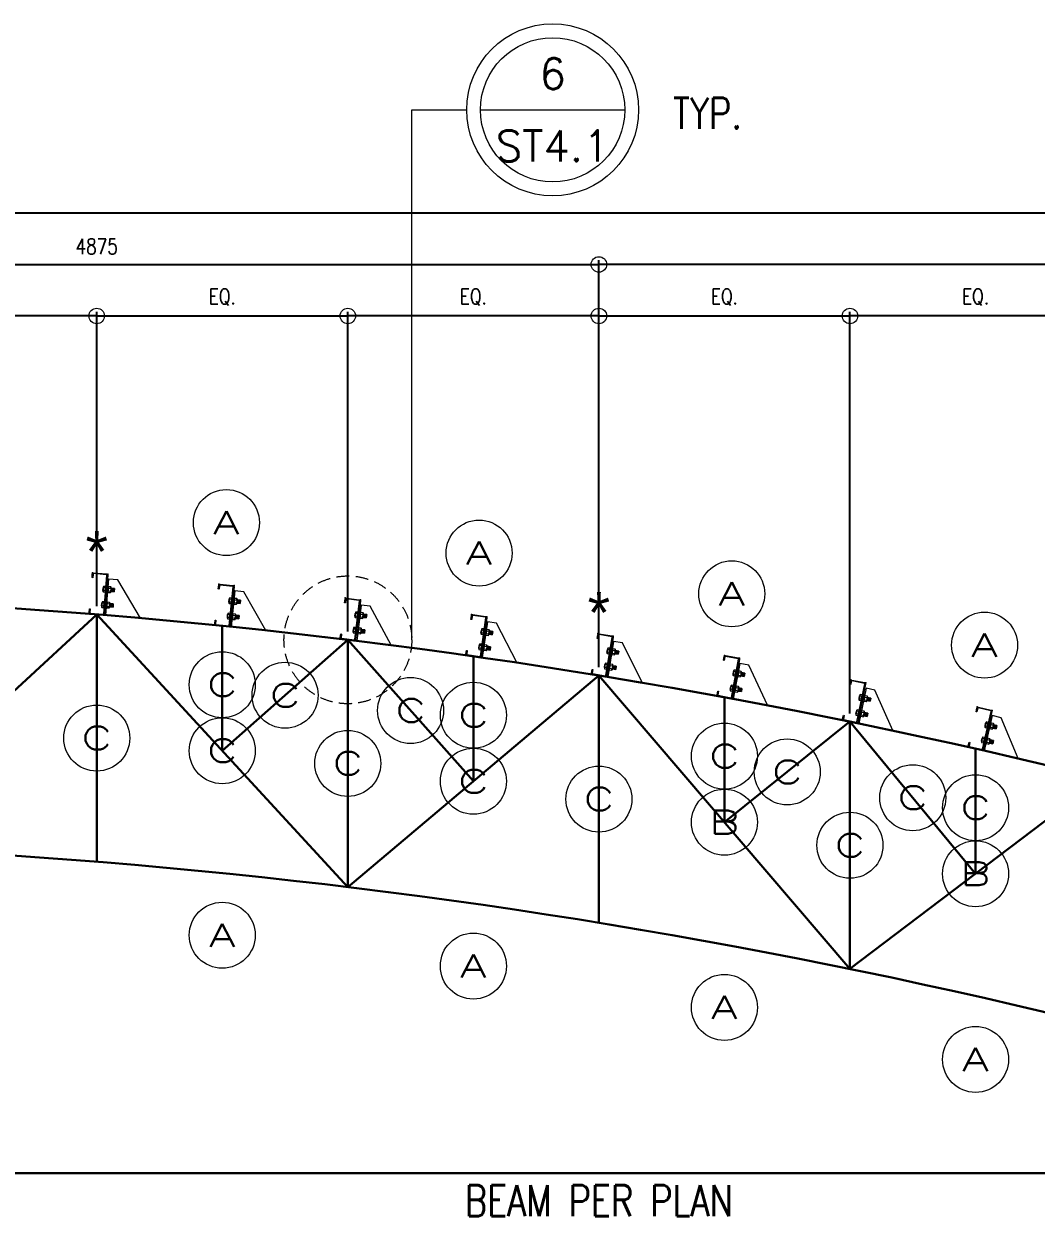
# Model space of a CAD drawing. Header units: millimetres. Extents: x 0 to 437400, y -7936 to 73710.
# Drawn here: x 87134 to 92047, y 28845 to 34631 of the extents above; entities that cross this region are included whole.
import ezdxf
from ezdxf.enums import TextEntityAlignment as Align

# ---------------------------------------------------------------- set-up
doc = ezdxf.new("R2010")
doc.units = ezdxf.units.MM
doc.header["$LTSCALE"] = 10
doc.header["$MEASUREMENT"] = 0
doc.linetypes.add('HIDDEN', pattern=[0.375, 0.25, -0.125])
doc.linetypes.add('PHANTOM2', pattern=[1.25, 0.625, -0.125, 0.125, -0.125, 0.125, -0.125])
for name, color, linetype, lineweight in [('CEE STEEL PURLINS', 46, 'Continuous', 15), ('HATCH 000', 251, 'Continuous', 5), ('S-ANNO-DIMS', 1, 'Continuous', 5), ('S-ANNO-NPLT', 7, 'Continuous', 9), ('S-Anno-Symb', 143, 'PHANTOM2', 13), ('S-BEAM-IDEN', 2, 'Continuous', 9), ('S-Grid-iden', 52, 'Continuous', 9), ('S_BOLTS', 252, 'Continuous', 9), ('S_STEEL TRUSS', 5, 'Continuous', 30), ('SCHEDULES-TEXT', 4, 'Continuous', 20)]:
    doc.layers.add(name, color=color, linetype=linetype, lineweight=lineweight)
doc.layers.add('GUIDE 001', color=214, linetype='Continuous', lineweight=0, plot=False)
doc.styles.add('1', font='simplex.shx', dxfattribs={"width": 0.8, "height": 20})
doc.styles.add('3', font='simplex.shx', dxfattribs={"width": 1.5, "height": 70})
doc.styles.add('ARIAL', font='arial.ttf')
doc.styles.add('ROMANSX', font='ROMANS.shx', dxfattribs={"height": 0.09375})
doc.dimstyles.new('ESCA30', dxfattribs={"dimtxt": 40, "dimasz": 1, "dimexe": 20, "dimexo": 40, "dimgap": 50, "dimtad": 1, "dimdec": 0, "dimrnd": 1, "dimdsep": 46, "dimtxsty": '1', "dimblk1": 'ESCADIM_ARW', "dimblk2": 'ESCADIM_ARW', "dimsah": 1, "dimcen": 50, "dimclrd": 256, "dimclre": 256, "dimclrt": 52, "dimadec": 0, "dimazin": 0, "dimtfac": 1, "dimtdec": 0, "dimtofl": 0, "dimtmove": 0, "dimatfit": 3, "dimldrblk": 'ESCADIM_ARW', "dimfxl": 1, "dimtolj": 1, "dimtzin": 0, "dimarcsym": 0})

# ---------------------------------------------------------------- blocks, each defined once
blk = doc.blocks.new('ESCADIM_ARW')
at = {"color": 9}
blk.add_line((75, 0), (-75, 0), dxfattribs=at)
blk.add_circle((0, 0), 37.5, dxfattribs=at)
blk = doc.blocks.new('*D87')
at = {"layer": 'Defpoints', "color": 0, "ltscale": 80, "transparency": 16777216}
for p in [(94800, 33713.3), (75300, 32953.3, 0), (94800, 32953.3, 0)]:
    blk.add_point(p, dxfattribs=at)
at = {"layer": 'S-ANNO-DIMS', "lineweight": -2, "ltscale": 80, "transparency": 16777216}
for p, q in [((75300, 32993.3), (75300, 33733.3)), ((94800, 32993.3), (94800, 33733.3)), ((75301, 33713.3), (94799, 33713.3))]:
    blk.add_line(p, q, dxfattribs=at)
at = {"layer": 'S-ANNO-DIMS', "lineweight": -2, "ltscale": 80, "transparency": 16777216, "rotation": 180}
blk.add_blockref('ESCADIM_ARW', (75300, 33713.3), dxfattribs=at)
at = {"layer": 'S-ANNO-DIMS', "lineweight": -2, "ltscale": 80, "transparency": 16777216}
blk.add_blockref('ESCADIM_ARW', (94800, 33713.3), dxfattribs=at)
at = {"layer": 'S-ANNO-DIMS', "color": 52, "ltscale": 80, "transparency": 16777216, "insert": (85050, 33820.5), "char_height": 30, "attachment_point": 5, "style": '1'}
blk.add_mtext('\\A1;{\\H2.5x;19500 (16 EQUAL PANELS)}', dxfattribs=at)
blk = doc.blocks.new('*D93')
at = {"layer": 'Defpoints', "color": 0, "ltscale": 80, "transparency": 16777216}
for p in [(89925, 33463.3), (94800, 32953.3, 0), (89925, 31468.9, 0)]:
    blk.add_point(p, dxfattribs=at)
at = {"layer": 'S-ANNO-DIMS', "lineweight": -2, "ltscale": 80, "transparency": 16777216}
for p, q in [((89925, 31508.9), (89925, 33483.3)), ((94799, 33463.3), (89926, 33463.3)), ((94800, 32993.3), (94800, 33483.3))]:
    blk.add_line(p, q, dxfattribs=at)
at = {"layer": 'S-ANNO-DIMS', "lineweight": -2, "ltscale": 80, "transparency": 16777216, "rotation": 180}
blk.add_blockref('ESCADIM_ARW', (89925, 33463.3), dxfattribs=at)
at = {"layer": 'S-ANNO-DIMS', "lineweight": -2, "ltscale": 80, "transparency": 16777216}
blk.add_blockref('ESCADIM_ARW', (94800, 33463.3), dxfattribs=at)
at = {"layer": 'S-ANNO-DIMS', "color": 52, "ltscale": 80, "transparency": 16777216, "insert": (92362.5, 33550.8), "char_height": 30, "attachment_point": 5, "style": '1'}
blk.add_mtext('\\A1;{\\H2.5x;4875}', dxfattribs=at)
blk = doc.blocks.new('*D94')
at = {"layer": 'Defpoints', "color": 0, "ltscale": 80, "transparency": 16777216}
for p in [(89925, 33463.3), (85050, 32953.3, 0), (89925, 31468.9, 0)]:
    blk.add_point(p, dxfattribs=at)
at = {"layer": 'S-ANNO-DIMS', "lineweight": -2, "ltscale": 80, "transparency": 16777216}
for p, q in [((85050, 32993.3), (85050, 33483.3)), ((85051, 33463.3), (89924, 33463.3)), ((89925, 31508.9), (89925, 33483.3))]:
    blk.add_line(p, q, dxfattribs=at)
at = {"layer": 'S-ANNO-DIMS', "lineweight": -2, "ltscale": 80, "transparency": 16777216, "rotation": 180}
blk.add_blockref('ESCADIM_ARW', (85050, 33463.3), dxfattribs=at)
at = {"layer": 'S-ANNO-DIMS', "lineweight": -2, "ltscale": 80, "transparency": 16777216}
blk.add_blockref('ESCADIM_ARW', (89925, 33463.3), dxfattribs=at)
at = {"layer": 'S-ANNO-DIMS', "color": 52, "ltscale": 80, "transparency": 16777216, "insert": (87487.5, 33550.8), "char_height": 30, "attachment_point": 5, "style": '1'}
blk.add_mtext('\\A1;{\\H2.5x;4875}', dxfattribs=at)
blk = doc.blocks.new('*D105')
at = {"layer": 'Defpoints', "color": 0, "ltscale": 80, "transparency": 16777216}
for p in [(91143.8, 33213.3), (89925, 31468.9, 0), (91143.8, 31244.8, 0)]:
    blk.add_point(p, dxfattribs=at)
at = {"layer": 'S-ANNO-DIMS', "lineweight": -2, "ltscale": 80, "transparency": 16777216}
for p, q in [((89925, 31508.9), (89925, 33233.3)), ((89926, 33213.3), (91142.8, 33213.3)), ((91143.8, 31284.8), (91143.8, 33233.3))]:
    blk.add_line(p, q, dxfattribs=at)
at = {"layer": 'S-ANNO-DIMS', "lineweight": -2, "ltscale": 80, "transparency": 16777216, "rotation": 180}
blk.add_blockref('ESCADIM_ARW', (89925, 33213.3), dxfattribs=at)
at = {"layer": 'S-ANNO-DIMS', "lineweight": -2, "ltscale": 80, "transparency": 16777216}
blk.add_blockref('ESCADIM_ARW', (91143.8, 33213.3), dxfattribs=at)
at = {"layer": 'S-ANNO-DIMS', "color": 52, "ltscale": 80, "transparency": 16777216, "insert": (90534.4, 33304.4), "char_height": 30, "attachment_point": 5, "style": '1'}
blk.add_mtext('\\A1;{\\H2.5x;EQ.}', dxfattribs=at)
blk = doc.blocks.new('*D106')
at = {"layer": 'Defpoints', "color": 0, "ltscale": 80, "transparency": 16777216}
for p in [(91143.8, 33213.3), (91143.8, 31244.8, 0), (92362.5, 30968.5, 0)]:
    blk.add_point(p, dxfattribs=at)
at = {"layer": 'S-ANNO-DIMS', "lineweight": -2, "ltscale": 80, "transparency": 16777216}
for p, q in [((91143.8, 31284.8), (91143.8, 33233.3)), ((92361.5, 33213.3), (91144.8, 33213.3)), ((92362.5, 31008.5), (92362.5, 33233.3))]:
    blk.add_line(p, q, dxfattribs=at)
at = {"layer": 'S-ANNO-DIMS', "lineweight": -2, "ltscale": 80, "transparency": 16777216, "rotation": 180}
blk.add_blockref('ESCADIM_ARW', (91143.8, 33213.3), dxfattribs=at)
at = {"layer": 'S-ANNO-DIMS', "lineweight": -2, "ltscale": 80, "transparency": 16777216}
blk.add_blockref('ESCADIM_ARW', (92362.5, 33213.3), dxfattribs=at)
at = {"layer": 'S-ANNO-DIMS', "color": 52, "ltscale": 80, "transparency": 16777216, "insert": (91753.1, 33304.4), "char_height": 30, "attachment_point": 5, "style": '1'}
blk.add_mtext('\\A1;{\\H2.5x;EQ.}', dxfattribs=at)
blk = doc.blocks.new('*D108')
at = {"layer": 'Defpoints', "color": 0, "ltscale": 80, "transparency": 16777216}
for p in [(86268.8, 33213.3), (86268.8, 31838.8, 0), (87487.5, 31765.2, 0)]:
    blk.add_point(p, dxfattribs=at)
at = {"layer": 'S-ANNO-DIMS', "lineweight": -2, "ltscale": 80, "transparency": 16777216}
for p, q in [((86268.8, 31878.8), (86268.8, 33233.3)), ((87486.5, 33213.3), (86269.8, 33213.3)), ((87487.5, 31805.2), (87487.5, 33233.3))]:
    blk.add_line(p, q, dxfattribs=at)
at = {"layer": 'S-ANNO-DIMS', "lineweight": -2, "ltscale": 80, "transparency": 16777216, "rotation": 180}
blk.add_blockref('ESCADIM_ARW', (86268.8, 33213.3), dxfattribs=at)
at = {"layer": 'S-ANNO-DIMS', "lineweight": -2, "ltscale": 80, "transparency": 16777216}
blk.add_blockref('ESCADIM_ARW', (87487.5, 33213.3), dxfattribs=at)
at = {"layer": 'S-ANNO-DIMS', "color": 52, "ltscale": 80, "transparency": 16777216, "insert": (86878.1, 33304.4), "char_height": 30, "attachment_point": 5, "style": '1'}
blk.add_mtext('\\A1;{\\H2.5x;EQ.}', dxfattribs=at)
blk = doc.blocks.new('*D109')
at = {"layer": 'Defpoints', "color": 0, "ltscale": 80, "transparency": 16777216}
for p in [(88706.3, 33213.3), (88706.3, 31642.1, 0), (89925, 31468.9, 0)]:
    blk.add_point(p, dxfattribs=at)
at = {"layer": 'S-ANNO-DIMS', "lineweight": -2, "ltscale": 80, "transparency": 16777216}
for p, q in [((88706.3, 31682.1), (88706.3, 33233.3)), ((89924, 33213.3), (88707.3, 33213.3)), ((89925, 31508.9), (89925, 33233.3))]:
    blk.add_line(p, q, dxfattribs=at)
at = {"layer": 'S-ANNO-DIMS', "lineweight": -2, "ltscale": 80, "transparency": 16777216, "rotation": 180}
blk.add_blockref('ESCADIM_ARW', (88706.3, 33213.3), dxfattribs=at)
at = {"layer": 'S-ANNO-DIMS', "lineweight": -2, "ltscale": 80, "transparency": 16777216}
blk.add_blockref('ESCADIM_ARW', (89925, 33213.3), dxfattribs=at)
at = {"layer": 'S-ANNO-DIMS', "color": 52, "ltscale": 80, "transparency": 16777216, "insert": (89315.6, 33304.4), "char_height": 30, "attachment_point": 5, "style": '1'}
blk.add_mtext('\\A1;{\\H2.5x;EQ.}', dxfattribs=at)
blk = doc.blocks.new('*D110')
at = {"layer": 'Defpoints', "color": 0, "ltscale": 80, "transparency": 16777216}
for p in [(88706.3, 33213.3), (87487.5, 31765.2, 0), (88706.3, 31642.1, 0)]:
    blk.add_point(p, dxfattribs=at)
at = {"layer": 'S-ANNO-DIMS', "lineweight": -2, "ltscale": 80, "transparency": 16777216}
for p, q in [((87487.5, 31805.2), (87487.5, 33233.3)), ((87488.5, 33213.3), (88705.3, 33213.3)), ((88706.3, 31682.1), (88706.3, 33233.3))]:
    blk.add_line(p, q, dxfattribs=at)
at = {"layer": 'S-ANNO-DIMS', "lineweight": -2, "ltscale": 80, "transparency": 16777216, "rotation": 180}
blk.add_blockref('ESCADIM_ARW', (87487.5, 33213.3), dxfattribs=at)
at = {"layer": 'S-ANNO-DIMS', "lineweight": -2, "ltscale": 80, "transparency": 16777216}
blk.add_blockref('ESCADIM_ARW', (88706.3, 33213.3), dxfattribs=at)
at = {"layer": 'S-ANNO-DIMS', "color": 52, "ltscale": 80, "transparency": 16777216, "insert": (88096.9, 33304.4), "char_height": 30, "attachment_point": 5, "style": '1'}
blk.add_mtext('\\A1;{\\H2.5x;EQ.}', dxfattribs=at)
blk = doc.blocks.new('Grid')
at = {"layer": 'S-Grid-iden', "color": 1, "linetype": 'Continuous'}
blk.add_circle((0, 0), 500, dxfattribs=at)
at = {"layer": 'S-Grid-iden', "style": '3', "width": 1.5}
blk.add_attdef('GRIDTAG', text='', height=350, dxfattribs=at).set_placement((0, 0), align=Align.MIDDLE_CENTER)
blk = doc.blocks.new('EXT', base_point=(6.5784, 3.6597))
for p, q in [((6.5734, 3.6697), (6.5834, 3.6697)), ((6.5734, 3.6697), (6.5734, 3.6597)), ((6.5834, 3.6697), (6.5734, 3.6697)), ((6.5734, 3.6663), (6.5834, 3.6663)), ((6.5734, 3.663), (6.5834, 3.663)), ((6.5734, 3.6597), (6.5834, 3.6597)), ((6.575, 3.668), (6.5818, 3.668)), ((6.575, 3.6647), (6.5818, 3.6647)), ((6.575, 3.6613), (6.5818, 3.6613)), ((6.5834, 3.6597), (6.5834, 3.6697))]:
    blk.add_line(p, q)
blk = doc.blocks.new('BOLT', base_point=(6.579, 3.6798))
for p, q in [((6.571, 3.6847), (6.571, 3.6798)), ((6.575, 3.6847), (6.571, 3.6847)), ((6.575, 3.6858), (6.573, 3.6858)), ((6.575, 3.6798), (6.575, 3.6858)), ((6.575, 3.6858), (6.583, 3.6858)), ((6.575, 3.6847), (6.583, 3.6847)), ((6.585, 3.6858), (6.583, 3.6858)), ((6.583, 3.6798), (6.583, 3.6858)), ((6.587, 3.6847), (6.583, 3.6847)), ((6.587, 3.6798), (6.587, 3.6847))]:
    blk.add_line(p, q)
for centre, radius, start, end in [((6.573, 3.6833), 0.00241, 33.9696, 146.0304), ((6.579, 3.6777), 0.00805, 60.2058, 119.7942), ((6.585, 3.6833), 0.00241, 33.9696, 146.0304)]:
    blk.add_arc(centre, radius, start, end)
blk = doc.blocks.new('NUT20')
for p, q in [((0.0185, 0.0045), (-0.0185, 0.0045)), ((-0.0185, 0.0045), (-0.0185, 0)), ((-0.0185, 0), (0.0185, 0)), ((0.0185, 0), (0.0185, 0.0045))]:
    blk.add_line(p, q)
for name, p, xscale, yscale, zscale in [('BOLT', (0, 0.0045), 2.125, 2.666666666666667, 2.125), ('EXT', (0, 0.0205), 2, 2, 2)]:
    blk.add_blockref(name, p, dxfattribs=dict(xscale=xscale, yscale=yscale, zscale=zscale))
blk = doc.blocks.new('BUBBLE')
at = {"layer": 'S-ANNO-NPLT', "linetype": 'Continuous'}
blk.add_circle((0, 0), 0.2608, dxfattribs=at)
at = {"layer": 'S-Anno-Symb', "color": 0, "linetype": 'Continuous'}
blk.add_line((-0.2188, 0), (0.2188, 0), dxfattribs=at)
blk.add_circle((0, 0), 0.2188, dxfattribs=at)
at = {"layer": 'S-Anno-Symb', "style": 'ROMANSX'}
for tag, p in [('1', (0, 0.1094)), ('S1', (0, -0.1094))]:
    blk.add_attdef(tag, text='', height=0.0937, dxfattribs=at).set_placement(p, align=Align.MIDDLE_CENTER)
at = {"layer": 'S-Anno-Symb', "style": 'ROMANSX', "width": 1.018385, "flags": 8}
blk.add_attdef('LONG', text='', height=0.0937, dxfattribs=at).set_placement((-0.1796, -0.1249), (0.1796, -0.1249), align=Align.FIT)

msp = doc.modelspace()

# ---------------------------------------------------------------- hatches: boundary and pattern name
at = {"layer": 'HATCH 000'}
h = msp.add_hatch(color=33, dxfattribs=at)
edge = h.paths.add_edge_path()
edge.add_line((87464.69797, 31943.4362), (87466.18899, 31961.37298))
edge.add_arc((87472.17242, 31960.8756), 6.00407, 85.248135791, 175.24813579, ccw=False)
edge.add_line((87472.6698, 31966.85903), (87535.44945, 31961.64453))
edge.add_arc((87534.95207, 31955.6611), 6.00407, -4.751864208, 85.248135791, ccw=False)
edge.add_line((87540.9355, 31955.16372), (87525.3509, 31767.68294))
edge.add_arc((87519.36747, 31768.18032), 6.00407, 265.248135791, 355.24813579, ccw=False)
edge.add_line((87518.87009, 31762.1969), (87456.06544, 31767.41347))
edge.add_arc((87456.56282, 31773.3969), 6.00407, 175.248135792, 265.248135791, ccw=False)
edge.add_line((87450.57939, 31773.89428), (87452.07041, 31791.83106))
edge.add_line((87452.07041, 31791.83106), (87456.05936, 31791.49948))
edge.add_line((87456.05936, 31791.49948), (87454.56834, 31773.5627))
edge.add_arc((87456.56282, 31773.3969), 2.00136, 175.248135792, 265.248135792)
edge.add_line((87456.39703, 31771.40243), (87519.20168, 31766.18585))
edge.add_arc((87519.36747, 31768.18032), 2.00136, 265.248135791, 355.248135791)
edge.add_line((87521.36195, 31768.01453), (87536.94654, 31955.49531))
edge.add_arc((87534.95207, 31955.6611), 2.00136, 355.248135791, 445.248135791)
edge.add_line((87535.11786, 31957.65558), (87472.33821, 31962.87007))
edge.add_arc((87472.17242, 31960.8756), 2.00136, 85.248135791, 175.248135791)
edge.add_line((87470.17794, 31961.04139), (87468.68692, 31943.10461))
edge.add_line((87468.68692, 31943.10461), (87464.69797, 31943.4362))
h = msp.add_hatch(color=33, dxfattribs=at)
edge = h.paths.add_edge_path()
edge.add_line((88077.67339, 31888.53133), (88079.52597, 31906.43438))
edge.add_arc((88085.49815, 31905.81638), 6.00407, 84.092128455, 174.092128454, ccw=False)
edge.add_line((88086.11614, 31911.78856), (88148.77781, 31905.30856))
edge.add_arc((88148.15982, 31899.33639), 6.00407, -5.907871544, 84.092128455, ccw=False)
edge.add_line((88154.13199, 31898.71839), (88134.76819, 31711.59019))
edge.add_arc((88128.79601, 31712.20818), 6.00407, 264.092128455, 354.092128454, ccw=False)
edge.add_line((88128.17802, 31706.236), (88065.49139, 31712.71859))
edge.add_arc((88066.10939, 31718.69077), 6.00407, 174.092128456, 264.092128455, ccw=False)
edge.add_line((88060.13721, 31719.30876), (88061.9898, 31737.21181))
edge.add_line((88061.9898, 31737.21181), (88065.97125, 31736.79981))
edge.add_line((88065.97125, 31736.79981), (88064.11866, 31718.89676))
edge.add_arc((88066.10939, 31718.69077), 2.00136, 174.092128456, 264.092128456)
edge.add_line((88065.90339, 31716.70004), (88128.59002, 31710.21745))
edge.add_arc((88128.79601, 31712.20818), 2.00136, 264.092128455, 354.092128455)
edge.add_line((88130.78674, 31712.00218), (88150.15054, 31899.13039))
edge.add_arc((88148.15982, 31899.33639), 2.00136, 354.092128455, 444.092128455)
edge.add_line((88148.36581, 31901.32711), (88085.70415, 31907.80711))
edge.add_arc((88085.49815, 31905.81638), 2.00136, 84.092128455, 174.092128455)
edge.add_line((88083.50742, 31906.02238), (88081.65484, 31888.11933))
edge.add_line((88081.65484, 31888.11933), (88077.67339, 31888.53133))
h = msp.add_hatch(color=33, dxfattribs=at)
edge = h.paths.add_edge_path()
edge.add_line((88690.66399, 31821.12104), (88692.87812, 31838.98298))
edge.add_arc((88698.83659, 31838.24438), 6.00407, 82.93376075, 172.93376075, ccw=False)
edge.add_line((88699.57519, 31844.20284), (88762.09305, 31836.4574))
edge.add_arc((88761.35445, 31830.49894), 6.00407, -7.066239249, 82.933760751, ccw=False)
edge.add_line((88767.31291, 31829.76034), (88744.17009, 31643.06183))
edge.add_arc((88738.21163, 31643.80044), 6.00407, 262.93376075, 352.93376075, ccw=False)
edge.add_line((88737.47303, 31637.84197), (88674.93027, 31645.5905))
edge.add_arc((88675.66887, 31651.54897), 6.00407, 172.933760751, 262.933760751, ccw=False)
edge.add_line((88669.7104, 31652.28757), (88671.92454, 31670.1495))
edge.add_line((88671.92454, 31670.1495), (88675.89685, 31669.6571))
edge.add_line((88675.89685, 31669.6571), (88673.68271, 31651.79517))
edge.add_arc((88675.66887, 31651.54897), 2.00136, 172.933760751, 262.933760751)
edge.add_line((88675.42267, 31649.56281), (88737.96543, 31641.81428))
edge.add_arc((88738.21163, 31643.80044), 2.00136, 262.93376075, 352.93376075)
edge.add_line((88740.19779, 31643.55424), (88763.34061, 31830.25274))
edge.add_arc((88761.35445, 31830.49894), 2.00136, 352.93376075, 442.93376075)
edge.add_line((88761.60065, 31832.48509), (88699.08279, 31840.23053))
edge.add_arc((88698.83659, 31838.24438), 2.00136, 82.933760751, 172.93376075)
edge.add_line((88696.85043, 31838.49058), (88694.6363, 31820.62864))
edge.add_line((88694.6363, 31820.62864), (88690.66399, 31821.12104))
h = msp.add_hatch(color=33, dxfattribs=at)
edge = h.paths.add_edge_path()
edge.add_line((89303.66989, 31741.12068), (89306.24555, 31758.93407))
edge.add_arc((89312.18782, 31758.07487), 6.00407, 81.772541425, 171.772541424, ccw=False)
edge.add_line((89313.04703, 31764.01714), (89375.39508, 31755.00633))
edge.add_arc((89374.53588, 31749.06405), 6.00407, -8.227458574, 81.772541425, ccw=False)
edge.add_line((89380.47815, 31748.20485), (89353.55651, 31562.0137))
edge.add_arc((89347.61424, 31562.8729), 6.00407, 261.772541425, 351.772541424, ccw=False)
edge.add_line((89346.75503, 31556.93063), (89284.38214, 31565.94504))
edge.add_arc((89285.24135, 31571.88731), 6.00407, 171.772541426, 261.772541425, ccw=False)
edge.add_line((89279.29907, 31572.74651), (89281.87474, 31590.55991))
edge.add_line((89281.87474, 31590.55991), (89285.83625, 31589.98711))
edge.add_line((89285.83625, 31589.98711), (89283.26059, 31572.17371))
edge.add_arc((89285.24135, 31571.88731), 2.00136, 171.772541425, 261.772541425)
edge.add_line((89284.95494, 31569.90655), (89347.32784, 31560.89214))
edge.add_arc((89347.61424, 31562.8729), 2.00136, 261.772541424, 351.772541424)
edge.add_line((89349.59499, 31562.5865), (89376.51664, 31748.77765))
edge.add_arc((89374.53588, 31749.06405), 2.00136, 351.772541424, 441.772541424)
edge.add_line((89374.82228, 31751.04481), (89312.47423, 31760.05563))
edge.add_arc((89312.18782, 31758.07487), 2.00136, 81.772541424, 171.772541424)
edge.add_line((89310.20707, 31758.36127), (89307.6314, 31740.54787))
edge.add_line((89307.6314, 31740.54787), (89303.66989, 31741.12068))
h = msp.add_hatch(color=33, dxfattribs=at)
edge = h.paths.add_edge_path()
edge.add_line((89916.6912, 31648.42893), (89919.62838, 31666.1863))
edge.add_arc((89925.55196, 31665.2065), 6.00407, 80.607968436, 170.607968435, ccw=False)
edge.add_line((89926.53176, 31671.13008), (89988.6838, 31660.85395))
edge.add_arc((89987.704, 31654.93037), 6.00407, -9.392031563, 80.607968436, ccw=False)
edge.add_line((89993.62758, 31653.95057), (89962.92731, 31468.34504))
edge.add_arc((89957.00372, 31469.32483), 6.00407, 260.607968436, 350.607968435, ccw=False)
edge.add_line((89956.02393, 31463.40125), (89893.84713, 31473.68148))
edge.add_arc((89894.82693, 31479.60506), 6.00407, 170.607968437, 260.607968436, ccw=False)
edge.add_line((89888.90335, 31480.58486), (89891.84052, 31498.34223))
edge.add_line((89891.84052, 31498.34223), (89895.78958, 31497.68903))
edge.add_line((89895.78958, 31497.68903), (89892.8524, 31479.93166))
edge.add_arc((89894.82693, 31479.60506), 2.00136, 170.607968436, 260.607968436)
edge.add_line((89894.50033, 31477.63054), (89956.67713, 31467.35031))
edge.add_arc((89957.00372, 31469.32483), 2.00136, 260.607968435, 350.607968435)
edge.add_line((89958.97825, 31468.99823), (89989.67853, 31654.60377))
edge.add_arc((89987.704, 31654.93037), 2.00136, 350.607968435, 440.607968436)
edge.add_line((89988.0306, 31656.9049), (89925.87856, 31667.18103))
edge.add_arc((89925.55196, 31665.2065), 2.00136, 80.607968436, 170.607968436)
edge.add_line((89923.57743, 31665.5331), (89920.64026, 31647.77573))
edge.add_line((89920.64026, 31647.77573), (89916.6912, 31648.42893))
h = msp.add_hatch(color=33, dxfattribs=at)
edge = h.paths.add_edge_path()
edge.add_line((90529.72808, 31542.92722), (90533.02675, 31560.621))
edge.add_arc((90538.92912, 31559.52062), 6.00407, 79.439526873, 169.439526872, ccw=False)
edge.add_line((90540.0295, 31565.42299), (90601.95907, 31553.8816))
edge.add_arc((90600.85869, 31547.97923), 6.00407, -10.560473126, 79.439526873, ccw=False)
edge.add_line((90606.76106, 31546.87885), (90572.28234, 31361.93794))
edge.add_arc((90566.37997, 31363.03832), 6.00407, 259.439526873, 349.439526872, ccw=False)
edge.add_line((90565.27959, 31357.13595), (90503.32535, 31368.68194))
edge.add_arc((90504.42574, 31374.58431), 6.00407, 169.439526874, 259.439526873, ccw=False)
edge.add_line((90498.52337, 31375.6847), (90501.82204, 31393.37848))
edge.add_line((90501.82204, 31393.37848), (90505.75695, 31392.64489))
edge.add_line((90505.75695, 31392.64489), (90502.45828, 31374.95111))
edge.add_arc((90504.42574, 31374.58431), 2.00136, 169.439526874, 259.439526873)
edge.add_line((90504.05894, 31372.61685), (90566.01318, 31361.07087))
edge.add_arc((90566.37997, 31363.03832), 2.00136, 259.439526873, 349.439526873)
edge.add_line((90568.34743, 31362.67153), (90602.82614, 31547.61244))
edge.add_arc((90600.85869, 31547.97923), 2.00136, 349.439526873, 439.439526873)
edge.add_line((90601.22548, 31549.94669), (90539.29591, 31561.48807))
edge.add_arc((90538.92912, 31559.52062), 2.00136, 79.439526873, 169.439526873)
edge.add_line((90536.96166, 31559.88741), (90533.66299, 31542.19363))
edge.add_line((90533.66299, 31542.19363), (90529.72808, 31542.92722))
h = msp.add_hatch(color=33, dxfattribs=at)
edge = h.paths.add_edge_path()
edge.add_line((91142.78068, 31424.47891), (91146.44083, 31442.10146))
edge.add_arc((91152.31944, 31440.8805), 6.00407, 78.266686735, 168.266686734, ccw=False)
edge.add_line((91153.5404, 31446.75911), (91215.22076, 31433.95254))
edge.add_arc((91213.9998, 31428.07393), 6.00407, -11.733313264, 78.266686735, ccw=False)
edge.add_line((91219.8784, 31426.85296), (91181.62145, 31242.65652))
edge.add_arc((91175.74284, 31243.87749), 6.00407, 258.266686735, 348.266686734, ccw=False)
edge.add_line((91174.52188, 31237.99888), (91112.81695, 31250.81056))
edge.add_arc((91114.03792, 31256.68917), 6.00407, 168.266686736, 258.266686735, ccw=False)
edge.add_line((91108.15931, 31257.91013), (91111.81945, 31275.53269))
edge.add_line((91111.81945, 31275.53269), (91115.73852, 31274.71871))
edge.add_line((91115.73852, 31274.71871), (91112.07838, 31257.09616))
edge.add_arc((91114.03792, 31256.68917), 2.00136, 168.266686735, 258.266686735)
edge.add_line((91113.63093, 31254.72963), (91175.33585, 31241.91795))
edge.add_arc((91175.74284, 31243.87749), 2.00136, 258.266686735, 348.266686735)
edge.add_line((91177.70238, 31243.4705), (91215.95933, 31427.66694))
edge.add_arc((91213.9998, 31428.07393), 2.00136, 348.266686735, 438.266686735)
edge.add_line((91214.40678, 31430.03346), (91152.72642, 31442.84003))
edge.add_arc((91152.31944, 31440.8805), 2.00136, 78.266686735, 168.266686735)
edge.add_line((91150.3599, 31441.28749), (91146.69976, 31423.66493))
edge.add_line((91146.69976, 31423.66493), (91142.78068, 31424.47891))
h = msp.add_hatch(color=33, dxfattribs=at)
edge = h.paths.add_edge_path()
edge.add_line((91755.8492, 31292.92838), (91759.8708, 31310.47198))
edge.add_arc((91765.72307, 31309.13043), 6.00407, 77.088900537, 167.088900536, ccw=False)
edge.add_line((91767.06461, 31314.98271), (91828.4687, 31300.91101))
edge.add_arc((91827.12716, 31295.05874), 6.00407, -12.911099462, 77.088900537, ccw=False)
edge.add_line((91832.97943, 31293.7172), (91790.94444, 31110.34604))
edge.add_arc((91785.09217, 31111.68758), 6.00407, 257.088900537, 347.088900536, ccw=False)
edge.add_line((91783.75063, 31105.83531), (91722.32208, 31119.91262))
edge.add_arc((91723.66362, 31125.76489), 6.00407, 167.088900538, 257.088900537, ccw=False)
edge.add_line((91717.81135, 31127.10643), (91721.83295, 31144.65003))
edge.add_line((91721.83295, 31144.65003), (91725.73446, 31143.75567))
edge.add_line((91725.73446, 31143.75567), (91721.71287, 31126.21207))
edge.add_arc((91723.66362, 31125.76489), 2.00136, 167.088900538, 257.088900538)
edge.add_line((91723.21644, 31123.81413), (91784.64499, 31109.73683))
edge.add_arc((91785.09217, 31111.68758), 2.00136, 257.088900537, 347.088900537)
edge.add_line((91787.04293, 31111.2404), (91829.07792, 31294.61156))
edge.add_arc((91827.12716, 31295.05874), 2.00136, 347.088900537, 437.088900537)
edge.add_line((91827.57434, 31297.0095), (91766.17025, 31311.08119))
edge.add_arc((91765.72307, 31309.13043), 2.00136, 77.088900537, 167.088900537)
edge.add_line((91763.77231, 31309.57762), (91759.75071, 31292.03401))
edge.add_line((91759.75071, 31292.03401), (91755.8492, 31292.92838))

# ---------------------------------------------------------------- linework, layer by layer
at = {"layer": 'CEE STEEL PURLINS', "elevation": 0}
for points in [[(87464.69797, 31943.4362), (87466.18899, 31961.37298, -0.4142135624), (87472.6698, 31966.85903), (87535.44945, 31961.64453, -0.4142135624), (87540.9355, 31955.16372), (87525.3509, 31767.68294, -0.4142135624), (87518.87009, 31762.1969), (87456.06544, 31767.41347, -0.4142135624), (87450.57939, 31773.89428), (87452.07041, 31791.83106), (87456.05936, 31791.49948), (87454.56834, 31773.5627, 0.4142135624), (87456.39703, 31771.40243), (87519.20168, 31766.18585, 0.4142135624), (87521.36195, 31768.01453), (87536.94654, 31955.49531, 0.4142135624), (87535.11786, 31957.65558), (87472.33821, 31962.87007, 0.4142135624), (87470.17794, 31961.04139), (87468.68692, 31943.10461), (87464.69797, 31943.4362)], [(88077.67339, 31888.53133), (88079.52597, 31906.43438, -0.4142135624), (88086.11614, 31911.78856), (88148.77781, 31905.30856, -0.4142135624), (88154.13199, 31898.71839), (88134.76819, 31711.59019, -0.4142135624), (88128.17802, 31706.236), (88065.49139, 31712.71859, -0.4142135624), (88060.13721, 31719.30876), (88061.9898, 31737.21181), (88065.97125, 31736.79981), (88064.11866, 31718.89676, 0.4142135624), (88065.90339, 31716.70004), (88128.59002, 31710.21745, 0.4142135624), (88130.78674, 31712.00218), (88150.15054, 31899.13039, 0.4142135624), (88148.36581, 31901.32711), (88085.70415, 31907.80711, 0.4142135624), (88083.50742, 31906.02238), (88081.65484, 31888.11933), (88077.67339, 31888.53133)], [(88690.66399, 31821.12104), (88692.87812, 31838.98298, -0.4142135624), (88699.57519, 31844.20284), (88762.09305, 31836.4574, -0.4142135624), (88767.31291, 31829.76034), (88744.17009, 31643.06183, -0.4142135624), (88737.47303, 31637.84197), (88674.93027, 31645.5905, -0.4142135624), (88669.7104, 31652.28757), (88671.92454, 31670.1495), (88675.89685, 31669.6571), (88673.68271, 31651.79517, 0.4142135624), (88675.42267, 31649.56281), (88737.96543, 31641.81428, 0.4142135624), (88740.19779, 31643.55424), (88763.34061, 31830.25274, 0.4142135624), (88761.60065, 31832.48509), (88699.08279, 31840.23053, 0.4142135624), (88696.85043, 31838.49058), (88694.6363, 31820.62864), (88690.66399, 31821.12104)], [(89303.66989, 31741.12068), (89306.24555, 31758.93407, -0.4142135624), (89313.04703, 31764.01714), (89375.39508, 31755.00633, -0.4142135624), (89380.47815, 31748.20485), (89353.55651, 31562.0137, -0.4142135624), (89346.75503, 31556.93063), (89284.38214, 31565.94504, -0.4142135624), (89279.29907, 31572.74651), (89281.87474, 31590.55991), (89285.83625, 31589.98711), (89283.26059, 31572.17371, 0.4142135624), (89284.95494, 31569.90655), (89347.32784, 31560.89214, 0.4142135624), (89349.59499, 31562.5865), (89376.51664, 31748.77765, 0.4142135624), (89374.82228, 31751.04481), (89312.47423, 31760.05563, 0.4142135624), (89310.20707, 31758.36127), (89307.6314, 31740.54787), (89303.66989, 31741.12068)], [(89916.6912, 31648.42893), (89919.62838, 31666.1863, -0.4142135624), (89926.53176, 31671.13008), (89988.6838, 31660.85395, -0.4142135624), (89993.62758, 31653.95057), (89962.92731, 31468.34504, -0.4142135624), (89956.02393, 31463.40125), (89893.84713, 31473.68148, -0.4142135624), (89888.90335, 31480.58486), (89891.84052, 31498.34223), (89895.78958, 31497.68903), (89892.8524, 31479.93166, 0.4142135624), (89894.50033, 31477.63054), (89956.67713, 31467.35031, 0.4142135624), (89958.97825, 31468.99823), (89989.67853, 31654.60377, 0.4142135624), (89988.0306, 31656.9049), (89925.87856, 31667.18103, 0.4142135624), (89923.57743, 31665.5331), (89920.64026, 31647.77573), (89916.6912, 31648.42893)], [(90529.72808, 31542.92722), (90533.02675, 31560.621, -0.4142135624), (90540.0295, 31565.42299), (90601.95907, 31553.8816, -0.4142135624), (90606.76106, 31546.87885), (90572.28234, 31361.93794, -0.4142135624), (90565.27959, 31357.13595), (90503.32535, 31368.68194, -0.4142135624), (90498.52337, 31375.6847), (90501.82204, 31393.37848), (90505.75695, 31392.64489), (90502.45828, 31374.95111, 0.4142135624), (90504.05894, 31372.61685), (90566.01318, 31361.07087, 0.4142135624), (90568.34743, 31362.67153), (90602.82614, 31547.61244, 0.4142135624), (90601.22548, 31549.94669), (90539.29591, 31561.48807, 0.4142135624), (90536.96166, 31559.88741), (90533.66299, 31542.19363), (90529.72808, 31542.92722)], [(91142.78068, 31424.47891), (91146.44083, 31442.10146, -0.4142135624), (91153.5404, 31446.75911), (91215.22076, 31433.95254, -0.4142135624), (91219.8784, 31426.85296), (91181.62145, 31242.65652, -0.4142135624), (91174.52188, 31237.99888), (91112.81695, 31250.81056, -0.4142135624), (91108.15931, 31257.91013), (91111.81945, 31275.53269), (91115.73852, 31274.71871), (91112.07838, 31257.09616, 0.4142135624), (91113.63093, 31254.72963), (91175.33585, 31241.91795, 0.4142135624), (91177.70238, 31243.4705), (91215.95933, 31427.66694, 0.4142135624), (91214.40678, 31430.03346), (91152.72642, 31442.84003, 0.4142135624), (91150.3599, 31441.28749), (91146.69976, 31423.66493), (91142.78068, 31424.47891)], [(91755.8492, 31292.92838), (91759.8708, 31310.47198, -0.4142135624), (91767.06461, 31314.98271), (91828.4687, 31300.91101, -0.4142135624), (91832.97943, 31293.7172), (91790.94444, 31110.34604, -0.4142135624), (91783.75063, 31105.83531), (91722.32208, 31119.91262, -0.4142135624), (91717.81135, 31127.10643), (91721.83295, 31144.65003), (91725.73446, 31143.75567), (91721.71287, 31126.21207, 0.4142135624), (91723.21644, 31123.81413), (91784.64499, 31109.73683, 0.4142135624), (91787.04293, 31111.2404), (91829.07792, 31294.61156, 0.4142135624), (91827.57434, 31297.0095), (91766.17025, 31311.08119, 0.4142135624), (91763.77231, 31309.57762), (91759.75071, 31292.03401), (91755.8492, 31292.92838)]]:
    msp.add_lwpolyline(points, format="xyb", dxfattribs=at)
at = {"layer": 'GUIDE 001'}
for p in [(87466.68637, 31967.35641, 0), (87541.43288, 31961.14715, 0), (88080.14396, 31912.40655, 0), (88154.74999, 31904.69057, 0), (88693.61673, 31844.94144, 0), (88768.05151, 31835.7188, 0), (87450.08201, 31767.91085, 0), (89307.10476, 31764.87634, 0), (87524.85352, 31761.69951, 0), (88134.1502, 31705.61801, 0), (89381.33735, 31754.14712, 0), (89920.60818, 31672.10988, 0), (89994.60738, 31659.87415, 0), (88668.9718, 31646.3291, 0), (88743.43149, 31637.10337, 0), (89352.69731, 31556.07142, 0), (90534.12713, 31566.52337, 0), (90607.86144, 31552.78122, 0), (89887.92355, 31474.66128, 0), (89961.94751, 31462.42146, 0), (91147.66179, 31447.98007, 0), (91221.09937, 31432.73157, 0), (90571.18196, 31356.03557, 0), (91761.21234, 31316.32425, 0), (91106.93834, 31252.03152, 0), (91834.32097, 31299.56947, 0), (91180.40049, 31236.77791, 0), (91789.6029, 31104.49377, 0)]:
    msp.add_point(p, dxfattribs=at)
at = {"layer": 'S-Anno-Symb', "color": 1, "linetype": 'HIDDEN', "ltscale": 25}
msp.add_circle((88706.653, 31641.66032, 0), 310.19417, dxfattribs=at)
at = {"layer": 'S-BEAM-IDEN', "color": 1, "elevation": 0}
msp.add_lwpolyline([(89016.84717, 31641.66032), (89016.84717, 34213.58404), (89283.29336, 34213.58404)], dxfattribs=at)
at = {"layer": 'S-BEAM-IDEN', "elevation": 0}
for points in [[(87530.82777, 31761.34046), (87699.23408, 31747.38534), (87589.18696, 31932.10429), (87545.33709, 31935.73596)], [(88140.11598, 31705.1385), (88308.20648, 31687.78866), (88201.90842, 31874.69019), (88158.14074, 31879.20578)], [(88749.38637, 31636.50336), (88917.09177, 31615.75895), (88814.59382, 31804.7712), (88770.92637, 31810.17068)], [(89358.6388, 31555.35085), (89525.88936, 31531.21204), (89427.24293, 31722.26267), (89383.69387, 31728.54599)], [(89967.87313, 31461.58028), (90134.59854, 31434.04721), (90039.85545, 31627.06329), (89996.44309, 31634.23041)], [(90577.08919, 31355.07373), (90743.21849, 31324.14657), (90652.43103, 31519.05449), (90609.17385, 31527.10537)], [(91186.28679, 31235.69536), (91351.74826, 31201.37427), (91264.96929, 31398.09963), (91221.88596, 31407.03424)], [(91795.46571, 31103.29046), (91960.18675, 31065.57558), (91877.46977, 31264.04311), (91834.57919, 31273.8614)]]:
    msp.add_lwpolyline(points, close=True, dxfattribs=at)
at = {"layer": 'S_BOLTS'}
for p, q in [((87528.87184, 31901.78088, 0), (87526.41419, 31872.28309, 0)), ((87532.45941, 31901.48198, 0), (87528.87184, 31901.78088, 0)), ((87530.00176, 31871.98418, 0), (87532.45941, 31901.48198, 0)), ((87522.65763, 31827.04695, 0), (87520.19998, 31797.54915, 0)), ((87522.65763, 31827.04695, 0), (87526.2452, 31826.74804, 0)), ((87523.78755, 31797.25025, 0), (87526.2452, 31826.74804, 0)), ((87526.41419, 31872.28309, 0), (87530.00176, 31871.98418, 0)), ((88140.99381, 31845.5898, 0), (88137.94155, 31816.14759, 0)), ((88144.57462, 31845.21858, 0), (88140.99381, 31845.5898, 0)), ((88141.52236, 31815.77637, 0), (88144.57462, 31845.21858, 0)), ((87520.19998, 31797.54915, 0), (87523.78755, 31797.25025, 0)), ((88133.27312, 31770.99644, 0), (88130.22086, 31741.55423, 0)), ((88133.27312, 31770.99644, 0), (88136.85393, 31770.62522, 0)), ((88133.80167, 31741.18301, 0), (88136.85393, 31770.62522, 0)), ((88137.94155, 31816.14759, 0), (88141.52236, 31815.77637, 0)), ((88753.10337, 31776.9082, 0), (88749.45653, 31747.53372, 0)), ((88753.02911, 31747.09018, 0), (88756.67595, 31776.46467, 0)), ((88756.67595, 31776.46467, 0), (88753.10337, 31776.9082, 0)), ((88130.22086, 31741.55423, 0), (88133.80167, 31741.18301, 0)), ((88749.45653, 31747.53372, 0), (88753.02911, 31747.09018, 0)), ((88743.87629, 31702.48618, 0), (88740.22945, 31673.11169, 0)), ((88740.22945, 31673.11169, 0), (88743.80202, 31672.66815, 0)), ((88743.80202, 31672.66815, 0), (88747.44886, 31702.04264, 0)), ((88743.87629, 31702.48618, 0), (88747.44886, 31702.04264, 0)), ((89365.20044, 31695.65154, 0), (89360.95906, 31666.35699, 0)), ((89360.95906, 31666.35699, 0), (89364.52191, 31665.84114, 0)), ((89364.52191, 31665.84114, 0), (89368.76329, 31695.13569, 0)), ((89368.76329, 31695.13569, 0), (89365.20044, 31695.65154, 0)), ((89354.46704, 31621.43179, 0), (89350.22565, 31592.13724, 0)), ((89350.22565, 31592.13724, 0), (89353.7885, 31591.62139, 0)), ((89353.7885, 31591.62139, 0), (89358.02989, 31620.91594, 0)), ((89354.46704, 31621.43179, 0), (89358.02989, 31620.91594, 0)), ((89977.28492, 31601.71862, 0), (89972.44902, 31572.51633, 0)), ((89976.00065, 31571.92818, 0), (89980.83655, 31601.13047, 0)), ((89980.83655, 31601.13047, 0), (89977.28492, 31601.71862, 0)), ((89972.44902, 31572.51633, 0), (89976.00065, 31571.92818, 0)), ((89965.04527, 31527.73235, 0), (89960.20938, 31498.53005, 0)), ((89960.20938, 31498.53005, 0), (89963.76101, 31497.9419, 0)), ((89963.76101, 31497.9419, 0), (89968.59691, 31527.1442, 0)), ((89965.04527, 31527.73235, 0), (89968.59691, 31527.1442, 0)), ((90589.3567, 31494.99101, 0), (90583.92632, 31465.8934, 0)), ((90587.46521, 31465.23295, 0), (90592.89559, 31494.33056, 0)), ((90592.89559, 31494.33056, 0), (90589.3567, 31494.99101, 0)), ((90575.61088, 31421.26971, 0), (90570.1805, 31392.1721, 0)), ((90573.7194, 31391.51165, 0), (90579.14978, 31420.60926, 0)), ((90575.61088, 31421.26971, 0), (90579.14978, 31420.60926, 0)), ((90583.92632, 31465.8934, 0), (90587.46521, 31465.23295, 0)), ((90570.1805, 31392.1721, 0), (90573.7194, 31391.51165, 0)), ((91201.41562, 31375.33224, 0), (91195.3908, 31346.35187, 0)), ((91198.91544, 31345.61912, 0), (91204.94026, 31374.59949, 0)), ((91204.94026, 31374.59949, 0), (91201.41562, 31375.33224, 0)), ((91186.16373, 31301.90774, 0), (91180.1389, 31272.92737, 0)), ((91183.66354, 31272.19462, 0), (91189.68837, 31301.17499, 0)), ((91186.16373, 31301.90774, 0), (91189.68837, 31301.17499, 0)), ((91195.3908, 31346.35187, 0), (91198.91544, 31345.61912, 0)), ((91180.1389, 31272.92737, 0), (91183.66354, 31272.19462, 0)), ((91813.46155, 31242.58686, 0), (91806.84232, 31213.73646, 0)), ((91816.97039, 31241.78182, 0), (91813.46155, 31242.58686, 0)), ((91806.84232, 31213.73646, 0), (91810.35115, 31212.93142, 0)), ((91810.35115, 31212.93142, 0), (91816.97039, 31241.78182, 0)), ((91796.70365, 31169.49137, 0), (91790.08442, 31140.64097, 0)), ((91790.08442, 31140.64097, 0), (91793.59325, 31139.83593, 0)), ((91793.59325, 31139.83593, 0), (91800.21249, 31168.68633, 0)), ((91796.70365, 31169.49137, 0), (91800.21249, 31168.68633, 0))]:
    msp.add_line(p, q, dxfattribs=at)
at = {"layer": 'S_STEEL TRUSS'}
for p, q in [((87487.5, 30565.20495), (87487.5, 31765.20495)), ((88706.25, 30442.11438), (88706.25, 31642.11438)), ((89925, 31468.93722, 0), (89925, 30268.93722, 0)), ((91143.75, 31244.7976), (91143.75, 30044.7976)), ((85100, 29053.31771), (94750, 29053.31771))]:
    msp.add_line(p, q, dxfattribs=at)
at = {"layer": 'S_STEEL TRUSS', "elevation": 0}
for points in [[(75300, 30253.31771), (76518.75, 29438.65379), (77737.5, 30968.53127), (78956.25, 30044.7976), (80175, 31468.93722), (81393.75, 30442.11438), (82612.5, 31765.20495), (83831.25, 30638.8193), (85050, 31863.31771), (86268.75, 30638.8193), (87487.5, 31765.20495), (88706.25, 30442.11438), (89925, 31468.93722), (91143.75, 30044.7976), (92362.5, 30968.53127), (93581.25, 29438.65379), (94800, 30253.31771)], [(88096.875, 31709.87633), (88096.875, 31103.65966), (88706.25, 31642.11438), (89315.625, 30955.5258), (89315.625, 31561.83491)], [(90534.375, 31363.3034), (90534.375, 30756.86741), (91143.75, 31244.7976), (91753.125, 30506.66444), (91753.125, 31113.26511)]]:
    msp.add_lwpolyline(points, dxfattribs=at)
at = {"layer": 'S_STEEL TRUSS'}
for centre in [(85050, 1535.80218, 0), (85050, 335.80218, 0)]:
    msp.add_arc(centre, 30327.51553, 71.246928244, 108.753071756, dxfattribs=at)

# ---------------------------------------------------------------- block references
at = {"layer": 'S-Anno-Symb', "linetype": 'Continuous', "xscale": 1600.000000000014, "yscale": 1600.000000000014, "zscale": 1600.000000000014}
msp.add_blockref('BUBBLE', (89700.52692, 34213.58404, 0), dxfattribs=at).add_auto_attribs({'1': '6', 'S1': 'ST4.1'})
at = {"layer": 'S-Grid-iden', "xscale": 0.3203883495176713, "yscale": 0.3203883495176713, "zscale": 0.3203883495176713}
for p, values in [((88116.77132, 32210.39472, 0), {'GRIDTAG': 'A'}), ((89343.47985, 32062.86795, 0), {'GRIDTAG': 'A'}), ((90570.18838, 31865.04935, 0), {'GRIDTAG': 'A'}), ((91796.89691, 31615.94672, 0), {'GRIDTAG': 'A'}), ((88096.875, 31424.04801, 0), {'GRIDTAG': 'C'}), ((88401.5625, 31372.88702, 0), {'GRIDTAG': 'C'}), ((89010.9375, 31298.82009, 0), {'GRIDTAG': 'C'}), ((89315.625, 31275.91415), {'GRIDTAG': 'C'}), ((87487.5, 31165.20495), {'GRIDTAG': 'C'}), ((88096.875, 31103.65966, 0), {'GRIDTAG': 'C'}), ((88706.25, 31042.11438), {'GRIDTAG': 'C'}), ((90534.375, 31077.25576), {'GRIDTAG': 'C'}), ((90839.0625, 31000.83251, 0), {'GRIDTAG': 'C'}), ((89315.625, 30955.5258), {'GRIDTAG': 'C'}), ((89925, 30868.93722, 0), {'GRIDTAG': 'C'}), ((91448.4375, 30875.73102, 0), {'GRIDTAG': 'C'}), ((91753.125, 30827.05279, 0), {'GRIDTAG': 'C'}), ((90534.375, 30756.86741), {'GRIDTAG': 'B'}), ((91143.75, 30644.7976), {'GRIDTAG': 'C'}), ((91753.125, 30506.66444, 0), {'GRIDTAG': 'B'}), ((88096.875, 30208.33541), {'GRIDTAG': 'A'}), ((89315.625, 30058.79214), {'GRIDTAG': 'A'}), ((90534.375, 29858.22281), {'GRIDTAG': 'A'}), ((91753.125, 29605.57847, 0), {'GRIDTAG': 'A'})]:
    msp.add_blockref('Grid', p, dxfattribs=at).add_auto_attribs(values)
at = {"layer": 'S_BOLTS', "extrusion": (0, 0, -1), "xscale": -1700.00000000008, "yscale": 1600.000000001125, "zscale": -1700.00000000008}
for p, rotation in [((-87527.64302, 31887.03198, 0), 274.7626787339823), ((-87521.42881, 31812.29805, 0), 274.7626787339823), ((-88139.46768, 31830.86869, 0), 275.9186860700793), ((-88131.74699, 31756.27534, 0), 275.9186860700793), ((-88751.27995, 31762.22096, 0), 277.0770537746561), ((-88742.05287, 31687.79893, 0), 277.0770537746561), ((-89363.07975, 31681.00426, 0), 278.2382731005345), ((-89352.34634, 31606.78451, 0), 278.2382731005345), ((-89974.86697, 31587.11747, 0), 279.4028460893478), ((-89962.62733, 31513.1312, 0), 279.4028460893478), ((-90586.64151, 31480.44221, 0), 280.5712876520243), ((-90572.89569, 31406.72091, 0), 280.5712876520243), ((-91198.40321, 31360.84206, 0), 281.7441277903673), ((-91183.15131, 31287.41755, 0), 281.7441277903673), ((-91810.15193, 31228.16166, 0), 282.9219139879081), ((-91793.39403, 31155.06617, 0), 282.9219139879081)]:
    msp.add_blockref('BOLT', p, dxfattribs=dict(at, rotation=rotation))
at = {"layer": 'S_BOLTS', "color": 2}
for p, xscale, yscale, zscale, rotation in [((87541.19152, 31885.90811, 0), 800.0000000000377, 800.0000000000377, 800.0000000000377, 265.2373212660179), ((87534.97731, 31811.17418, 0), 800.0000000000377, 800.0000000000377, 800.0000000000377, 265.2373212660179), ((88152.99075, 31829.47171, 0), 800.0000000000375, 800.0000000000375, 800.0000000000375, 264.0813139299208), ((88145.27006, 31754.87836, 0), 800.0000000000375, 800.0000000000375, 800.0000000000375, 264.0813139299208), ((88764.77202, 31760.55088, 0), 800.0000000000376, 800.0000000000376, 800.0000000000376, 262.9229462253441), ((88755.54493, 31686.12885, 0), 800.0000000000376, 800.0000000000376, 800.0000000000376, 262.9229462253441), ((89376.5352, 31679.0611, 0), 800.0000000000377, 800.0000000000377, 800.0000000000377, 261.7617268994657), ((89365.80179, 31604.84135, 0), 800.0000000000377, 800.0000000000377, 800.0000000000377, 261.7617268994657), ((89988.28015, 31584.90124, 0), 800.0000000000375, 800.0000000000375, 800.0000000000375, 260.5971539106524), ((89976.0405, 31510.91497, 0), 800.0000000000375, 800.0000000000375, 800.0000000000375, 260.5971539106524), ((90600.0067, 31477.95292, 0), 800.0000000000375, 800.0000000000375, 800.0000000000375, 259.4287123479759), ((90586.26089, 31404.23162, 0), 800.0000000000375, 800.0000000000375, 800.0000000000375, 259.4287123479759), ((91211.71465, 31358.07972, 0), 800.0000000000375, 800.0000000000375, 800.0000000000375, 258.2558722096329), ((91196.46276, 31284.65522, 0), 800.0000000000375, 800.0000000000375, 800.0000000000375, 258.2558722096329), ((91823.40378, 31225.1263, 0), 800.0000000000375, 800.0000000000375, 800.0000000000375, 257.078086012092), ((91806.64588, 31152.03081, 0), 800.0000000000375, 800.0000000000375, 800.0000000000375, 257.078086012092)]:
    msp.add_blockref('NUT20', p, dxfattribs=dict(at, xscale=xscale, yscale=yscale, zscale=zscale, rotation=rotation))

# ---------------------------------------------------------------- texts
at = {"layer": 'S-ANNO-DIMS', "color": 52, "ltscale": 80, "char_height": 60, "attachment_point": 5, "style": '1'}
for s, insert in [('\\A1;{\\H2.5x;TYP.}', (90452.11212, 34196.96398, 0)), ('\\A1;{\\H2.5x;BEAM PER PLAN}', (89925, 28920.1927, 0))]:
    msp.add_mtext(s, dxfattribs=dict(at, insert=insert))
at = {"layer": 'SCHEDULES-TEXT', "color": 1, "char_height": 200, "width": 6229.4306157, "attachment_point": 5, "style": 'ARIAL'}
for insert in [(87487.5, 32070.27771, 0), (89925, 31774.00998, 0)]:
    msp.add_mtext('*', dxfattribs=dict(at, insert=insert))

# ---------------------------------------------------------------- dimensions: what is measured, and where the dimension line sits
at = {"layer": 'S-ANNO-DIMS', "ltscale": 80}
for base, p1, p2, text, picture, middle in [((94800, 33713.31771, 0), (75300, 32953.31771), (94800, 32953.31771), '{\\H2.5x;<> (16 EQUAL PANELS)}', '*D87', (85050, 33820.46057, 0)), ((89925, 33463.31771, 0), (85050, 32953.31771, 0), (89925, 31468.93722, 0), '{\\H2.5x;<>}', '*D94', (87487.5, 33550.81771, 0)), ((88706.25, 33213.31771, 0), (87487.5, 31765.20495), (88706.25, 31642.11438), '{\\H2.5x;EQ.}', '*D110', (88096.875, 33304.38914, 0)), ((91143.75, 33213.31771, 0), (89925, 31468.93722, 0), (91143.75, 31244.7976), '{\\H2.5x;EQ.}', '*D105', (90534.375, 33304.38914, 0))]:
    dim = msp.add_linear_dim(base=base, p1=p1, p2=p2, text=text, dimstyle='ESCA30', dxfattribs=at)
    dim.commit()
    dim.dimension.update_dxf_attribs({"geometry": picture, "text_midpoint": middle})
for base, p1, p2, text, picture, middle in [((89925, 33463.31771, 0), (94800, 32953.31771), (89925, 31468.93722, 0), '{\\H2.5x;<>}', '*D93', (92362.5, 33550.81771, 0)), ((86268.75, 33213.31771, 0), (87487.5, 31765.20495), (86268.75, 31838.8193), '{\\H2.5x;EQ.}', '*D108', (86878.125, 33304.38914, 0)), ((88706.25, 33213.31771, 0), (89925, 31468.93722, 0), (88706.25, 31642.11438), '{\\H2.5x;EQ.}', '*D109', (89315.625, 33304.38914, 0)), ((91143.75, 33213.31771, 0), (92362.5, 30968.53127), (91143.75, 31244.7976), '{\\H2.5x;EQ.}', '*D106', (91753.125, 33304.38914, 0))]:
    dim = msp.add_linear_dim(base=base, p1=p1, p2=p2, angle=180, text=text, dimstyle='ESCA30', dxfattribs=at)
    dim.commit()
    dim.dimension.update_dxf_attribs({"geometry": picture, "text_midpoint": middle})

doc.saveas('drawing.dxf')
